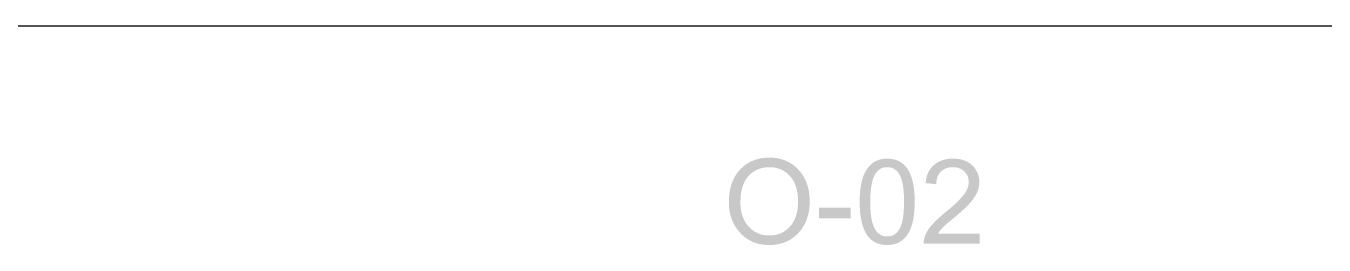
# Model space of a CAD drawing. Header units: millimetres. Extents: x -1336 to 24201, y -1370 to 16142.
# Drawn here: x 19626 to 21701, y 7930 to 8280 of the extents above; entities that cross this region are included whole.
import ezdxf

# ---------------------------------------------------------------- set-up
doc = ezdxf.new("R2010")
doc.units = ezdxf.units.MM
doc.layers.add('A-ANNO-TEXT', color=7, linetype='Continuous', lineweight=13)

msp = doc.modelspace()

# ---------------------------------------------------------------- hatches: boundary and pattern name
at = {"layer": 'A-ANNO-TEXT'}
h = msp.add_hatch(color=7, dxfattribs=at)
h.paths.add_polyline_path([(20814.4, 8069.8), (20816.1, 8069.8), (20817.9, 8069.7), (20819.6, 8069.6), (20821.3, 8069.5), (20823, 8069.3), (20824.6, 8069.1), (20826.3, 8068.9), (20827.9, 8068.6), (20829.5, 8068.3), (20831.1, 8067.9), (20832.6, 8067.5), (20834.2, 8067.1), (20835.7, 8066.6), (20837.2, 8066.1), (20838.7, 8065.6), (20840.1, 8065), (20841.6, 8064.4), (20843, 8063.7), (20844.4, 8063), (20845.8, 8062.3), (20847.1, 8061.5), (20848.5, 8060.7), (20849.8, 8059.9), (20851.1, 8059), (20852.4, 8058.1), (20853.6, 8057.1), (20854.9, 8056.1), (20856.1, 8055.1), (20857.3, 8054), (20858.5, 8052.9), (20859.6, 8051.7), (20860.8, 8050.6), (20861.9, 8049.3), (20863, 8048.1), (20864, 8046.8), (20865, 8045.6), (20866, 8044.2), (20866.9, 8042.9), (20867.8, 8041.5), (20868.7, 8040.2), (20869.5, 8038.8), (20870.3, 8037.3), (20871, 8035.9), (20871.8, 8034.4), (20872.5, 8032.9), (20873.1, 8031.4), (20873.7, 8029.8), (20874.3, 8028.2), (20874.9, 8026.7), (20875.4, 8025), (20875.8, 8023.4), (20876.3, 8021.7), (20876.7, 8020), (20877.1, 8018.3), (20877.4, 8016.6), (20877.7, 8014.8), (20878, 8013), (20878.2, 8011.2), (20878.4, 8009.4), (20878.5, 8007.5), (20878.7, 8005.6), (20878.7, 8003.7), (20878.8, 8001.8), (20878.8, 7999.8), (20878.8, 7997.9), (20878.7, 7995.9), (20878.7, 7994), (20878.5, 7992.2), (20878.4, 7990.3), (20878.2, 7988.5), (20877.9, 7986.7), (20877.7, 7984.9), (20877.4, 7983.1), (20877, 7981.4), (20876.7, 7979.7), (20876.3, 7978), (20875.8, 7976.3), (20875.3, 7974.7), (20874.8, 7973.1), (20874.3, 7971.5), (20873.7, 7969.9), (20873.1, 7968.4), (20872.4, 7966.9), (20871.7, 7965.4), (20871, 7963.9), (20870.2, 7962.4), (20869.4, 7961), (20868.6, 7959.6), (20867.7, 7958.3), (20866.8, 7956.9), (20865.9, 7955.6), (20864.9, 7954.3), (20863.9, 7953), (20862.9, 7951.7), (20861.8, 7950.5), (20860.7, 7949.3), (20859.5, 7948.1), (20858.4, 7947), (20857.2, 7945.9), (20856, 7944.8), (20854.8, 7943.8), (20853.5, 7942.8), (20852.3, 7941.9), (20851, 7940.9), (20849.7, 7940.1), (20848.4, 7939.2), (20847, 7938.4), (20845.7, 7937.7), (20844.3, 7936.9), (20842.9, 7936.2), (20841.5, 7935.6), (20840, 7935), (20838.6, 7934.4), (20837.1, 7933.9), (20835.6, 7933.4), (20834.1, 7932.9), (20832.5, 7932.5), (20831, 7932.1), (20829.4, 7931.7), (20827.8, 7931.4), (20826.2, 7931.1), (20824.6, 7930.9), (20822.9, 7930.7), (20821.2, 7930.5), (20819.6, 7930.4), (20817.8, 7930.3), (20816.1, 7930.2), (20814.4, 7930.2), (20812.5, 7930.2), (20810.8, 7930.3), (20809, 7930.4), (20807.2, 7930.5), (20805.5, 7930.7), (20803.8, 7930.9), (20802.1, 7931.1), (20800.5, 7931.4), (20798.8, 7931.8), (20797.2, 7932.1), (20795.6, 7932.5), (20794.1, 7933), (20792.5, 7933.5), (20791, 7934), (20789.5, 7934.5), (20788, 7935.1), (20786.6, 7935.8), (20785.1, 7936.5), (20783.7, 7937.2), (20782.3, 7937.9), (20781, 7938.7), (20779.6, 7939.6), (20778.3, 7940.4), (20777, 7941.3), (20775.7, 7942.3), (20774.5, 7943.3), (20773.2, 7944.3), (20772, 7945.4), (20770.8, 7946.5), (20769.7, 7947.6), (20768.5, 7948.8), (20767.4, 7950), (20765.2, 7952.5), (20763.2, 7955.1), (20761.4, 7957.7), (20759.6, 7960.4), (20758, 7963.2), (20756.6, 7966.1), (20755.2, 7969), (20754.1, 7972), (20753, 7975), (20752.1, 7978.2), (20751.4, 7981.4), (20750.7, 7984.6), (20750.2, 7987.9), (20749.9, 7991.3), (20749.7, 7994.8), (20749.6, 7998.3), (20749.6, 8000.4), (20749.7, 8002.4), (20749.8, 8004.5), (20749.9, 8006.4), (20750.1, 8008.4), (20750.3, 8010.3), (20750.5, 8012.2), (20750.7, 8014.1), (20751, 8015.9), (20751.4, 8017.7), (20751.7, 8019.5), (20752.1, 8021.3), (20752.6, 8023), (20753.1, 8024.7), (20753.6, 8026.4), (20754.1, 8028.1), (20754.7, 8029.7), (20755.3, 8031.3), (20756, 8032.8), (20756.7, 8034.4), (20757.4, 8035.9), (20758.1, 8037.4), (20758.9, 8038.8), (20759.7, 8040.3), (20760.6, 8041.7), (20761.5, 8043), (20762.4, 8044.4), (20763.4, 8045.7), (20764.4, 8047), (20765.4, 8048.3), (20766.5, 8049.5), (20767.6, 8050.7), (20768.8, 8051.9), (20769.9, 8053), (20771.1, 8054.1), (20772.3, 8055.2), (20773.5, 8056.2), (20774.7, 8057.2), (20776, 8058.1), (20777.3, 8059.1), (20778.6, 8059.9), (20779.9, 8060.8), (20781.3, 8061.6), (20782.6, 8062.3), (20784, 8063.1), (20785.4, 8063.8), (20786.9, 8064.4), (20788.3, 8065), (20789.8, 8065.6), (20791.3, 8066.1), (20792.8, 8066.6), (20794.3, 8067.1), (20795.9, 8067.5), (20797.4, 8067.9), (20799, 8068.3), (20800.7, 8068.6), (20802.3, 8068.9), (20804, 8069.1), (20805.6, 8069.3), (20807.3, 8069.5), (20809.1, 8069.6), (20810.8, 8069.7), (20812.6, 8069.8), (20814.4, 8069.8)])
h.paths.add_polyline_path([(20814.2, 7945.5), (20816.7, 7945.5), (20819.2, 7945.7), (20821.6, 7946), (20824, 7946.4), (20826.2, 7946.9), (20828.5, 7947.5), (20830.7, 7948.2), (20832.8, 7949.1), (20834.8, 7950), (20836.8, 7951.1), (20838.7, 7952.3), (20840.6, 7953.6), (20842.4, 7955), (20844.2, 7956.5), (20845.8, 7958.1), (20847.5, 7959.8), (20849, 7961.7), (20850.5, 7963.6), (20851.8, 7965.6), (20853, 7967.7), (20854.2, 7969.9), (20855.2, 7972.2), (20856.2, 7974.6), (20857, 7977), (20857.8, 7979.6), (20858.5, 7982.2), (20859, 7984.9), (20859.5, 7987.7), (20859.8, 7990.6), (20860.1, 7993.6), (20860.2, 7996.7), (20860.3, 7999.8), (20860.3, 8003.1), (20860.1, 8006.2), (20859.8, 8009.3), (20859.5, 8012.2), (20859, 8015.1), (20858.5, 8017.9), (20857.8, 8020.5), (20857, 8023.1), (20856.2, 8025.6), (20855.2, 8028), (20854.1, 8030.3), (20853, 8032.5), (20851.7, 8034.6), (20850.3, 8036.6), (20848.9, 8038.5), (20847.3, 8040.3), (20845.6, 8042.1), (20843.9, 8043.7), (20842.2, 8045.2), (20840.3, 8046.5), (20838.5, 8047.8), (20836.6, 8049), (20834.6, 8050), (20832.6, 8051), (20830.5, 8051.8), (20828.4, 8052.5), (20826.2, 8053.1), (20824, 8053.6), (20821.7, 8054), (20819.4, 8054.3), (20817, 8054.5), (20814.5, 8054.5), (20812, 8054.5), (20809.6, 8054.3), (20807.2, 8054), (20804.9, 8053.6), (20802.6, 8053.2), (20800.4, 8052.6), (20798.2, 8051.9), (20796.1, 8051), (20794, 8050.1), (20792, 8049.1), (20790.1, 8047.9), (20788.2, 8046.7), (20786.4, 8045.3), (20784.6, 8043.9), (20782.9, 8042.3), (20781.2, 8040.6), (20779.6, 8038.8), (20778.1, 8036.9), (20776.8, 8034.9), (20775.5, 8032.7), (20774.3, 8030.5), (20773.2, 8028.1), (20772.3, 8025.6), (20771.4, 8023), (20770.6, 8020.3), (20770, 8017.4), (20769.4, 8014.5), (20768.9, 8011.4), (20768.6, 8008.2), (20768.3, 8004.9), (20768.2, 8001.5), (20768.1, 7998), (20768.2, 7995.1), (20768.3, 7992.2), (20768.6, 7989.5), (20768.9, 7986.8), (20769.4, 7984.2), (20769.9, 7981.6), (20770.6, 7979.1), (20771.3, 7976.7), (20772.2, 7974.4), (20773.1, 7972.1), (20774.2, 7969.9), (20775.3, 7967.8), (20776.6, 7965.7), (20777.9, 7963.8), (20779.4, 7961.8), (20780.9, 7960), (20782.6, 7958.2), (20784.2, 7956.6), (20786, 7955.1), (20787.8, 7953.6), (20789.7, 7952.3), (20791.6, 7951.1), (20793.6, 7950.1), (20795.6, 7949.1), (20797.7, 7948.3), (20799.9, 7947.5), (20802.1, 7946.9), (20804.4, 7946.4), (20806.8, 7946), (20809.2, 7945.7), (20811.6, 7945.5), (20814.2, 7945.5)])
h.paths.add_polyline_path([(20944.2, 7973), (20893.6, 7973), (20893.6, 7989.7), (20944.2, 7989.7), (20944.2, 7973)])
h.paths.add_polyline_path([(21002.7, 8068.1), (21005.4, 8068.1), (21008, 8067.9), (21010.5, 8067.5), (21013, 8067.1), (21015.4, 8066.5), (21017.6, 8065.7), (21019.8, 8064.8), (21021.9, 8063.8), (21024, 8062.7), (21025.9, 8061.4), (21027.7, 8060), (21029.5, 8058.4), (21031.2, 8056.7), (21032.8, 8054.9), (21034.3, 8053), (21035.7, 8050.9), (21037, 8048.7), (21038.3, 8046.3), (21039.4, 8043.8), (21040.5, 8041.2), (21041.5, 8038.4), (21042.4, 8035.5), (21043.2, 8032.5), (21043.9, 8029.3), (21044.6, 8026), (21045.1, 8022.6), (21045.6, 8019), (21046, 8015.3), (21046.3, 8011.4), (21046.5, 8007.4), (21046.6, 8003.3), (21046.7, 7999.1), (21046.7, 7996.9), (21046.6, 7994.8), (21046.6, 7992.7), (21046.5, 7990.6), (21046.4, 7988.6), (21046.3, 7986.6), (21046.1, 7984.7), (21046, 7982.7), (21045.8, 7980.9), (21045.6, 7979), (21045.3, 7977.2), (21045.1, 7975.4), (21044.8, 7973.7), (21044.5, 7972), (21044.2, 7970.3), (21043.8, 7968.7), (21043.5, 7967.1), (21043.1, 7965.5), (21042.7, 7963.9), (21042.2, 7962.4), (21041.8, 7961), (21041.3, 7959.6), (21040.8, 7958.2), (21040.3, 7956.8), (21039.8, 7955.5), (21039.2, 7954.2), (21038.6, 7952.9), (21038, 7951.7), (21037.4, 7950.5), (21036.7, 7949.4), (21036, 7948.3), (21035.3, 7947.2), (21033.9, 7945.1), (21032.3, 7943.2), (21030.7, 7941.4), (21029, 7939.8), (21027.2, 7938.2), (21025.4, 7936.8), (21023.5, 7935.6), (21021.5, 7934.4), (21019.4, 7933.4), (21017.2, 7932.6), (21015, 7931.9), (21012.7, 7931.3), (21010.3, 7930.8), (21007.8, 7930.5), (21005.3, 7930.3), (21002.7, 7930.2), (21000, 7930.3), (20997.4, 7930.5), (20994.8, 7930.8), (20992.4, 7931.3), (20990, 7931.9), (20987.7, 7932.6), (20985.6, 7933.5), (20983.5, 7934.5), (20981.4, 7935.6), (20979.5, 7936.9), (20977.7, 7938.3), (20975.9, 7939.9), (20974.2, 7941.6), (20972.6, 7943.4), (20971.1, 7945.3), (20969.7, 7947.4), (20968.4, 7949.6), (20967.2, 7952), (20966, 7954.5), (20964.9, 7957.1), (20963.9, 7959.9), (20963, 7962.8), (20962.2, 7965.8), (20961.5, 7968.9), (20960.9, 7972.2), (20960.3, 7975.7), (20959.8, 7979.2), (20959.4, 7982.9), (20959.1, 7986.8), (20958.9, 7990.7), (20958.8, 7994.8), (20958.7, 7999.1), (20958.8, 8001.2), (20958.8, 8003.4), (20958.8, 8005.5), (20958.9, 8007.5), (20959, 8009.6), (20959.1, 8011.5), (20959.3, 8013.5), (20959.5, 8015.4), (20959.6, 8017.3), (20959.9, 8019.2), (20960.1, 8021), (20960.3, 8022.7), (20960.6, 8024.5), (20960.9, 8026.2), (20961.2, 8027.9), (20961.6, 8029.5), (20962, 8031.1), (20962.3, 8032.7), (20962.8, 8034.2), (20963.2, 8035.7), (20963.6, 8037.2), (20964.1, 8038.6), (20964.6, 8040), (20965.1, 8041.4), (20965.7, 8042.7), (20966.3, 8044), (20966.8, 8045.3), (20967.5, 8046.5), (20968.1, 8047.7), (20968.7, 8048.9), (20969.4, 8050), (20970.1, 8051.1), (20971.6, 8053.1), (20973.1, 8055.1), (20974.7, 8056.9), (20976.4, 8058.5), (20978.2, 8060.1), (20980, 8061.5), (20981.9, 8062.7), (20983.9, 8063.9), (20986, 8064.9), (20988.2, 8065.7), (20990.4, 8066.5), (20992.7, 8067.1), (20995.1, 8067.5), (20997.5, 8067.9), (21000.1, 8068.1), (21002.7, 8068.1)])
h.paths.add_polyline_path([(21002.7, 7943.8), (21004.3, 7943.9), (21005.9, 7944), (21007.5, 7944.3), (21008.9, 7944.6), (21010.4, 7945.1), (21011.8, 7945.6), (21013.1, 7946.3), (21014.4, 7947.1), (21015.6, 7947.9), (21016.8, 7948.9), (21017.9, 7949.9), (21019, 7951.1), (21020.1, 7952.4), (21021, 7953.7), (21022, 7955.2), (21022.8, 7956.8), (21023.7, 7958.4), (21024.4, 7960.3), (21025.2, 7962.2), (21025.8, 7964.3), (21026.4, 7966.5), (21027, 7968.8), (21027.5, 7971.2), (21028, 7973.8), (21028.4, 7976.5), (21028.7, 7979.4), (21029, 7982.3), (21029.2, 7985.4), (21029.4, 7988.6), (21029.5, 7992), (21029.6, 7995.5), (21029.7, 7999.1), (21029.6, 8001.6), (21029.6, 8004.1), (21029.6, 8006.4), (21029.5, 8008.8), (21029.4, 8011), (21029.2, 8013.2), (21029.1, 8015.3), (21028.9, 8017.3), (21028.7, 8019.3), (21028.5, 8021.2), (21028.2, 8023.1), (21028, 8024.8), (21027.7, 8026.6), (21027.4, 8028.2), (21027, 8029.8), (21026.7, 8031.3), (21026.3, 8032.7), (21025.9, 8034.1), (21025.4, 8035.5), (21025, 8036.8), (21024.5, 8038), (21024, 8039.2), (21023.5, 8040.4), (21022.9, 8041.5), (21022.3, 8042.6), (21021.7, 8043.6), (21021.1, 8044.6), (21020.5, 8045.5), (21019.8, 8046.4), (21019.1, 8047.2), (21018.4, 8048), (21017.6, 8048.8), (21016.9, 8049.5), (21016.1, 8050.1), (21015.3, 8050.7), (21014.4, 8051.3), (21013.6, 8051.8), (21012.7, 8052.3), (21011.8, 8052.7), (21010.8, 8053.1), (21009.9, 8053.4), (21008.9, 8053.7), (21007.9, 8054), (21006.9, 8054.2), (21005.8, 8054.3), (21004.7, 8054.4), (21003.6, 8054.5), (21002.5, 8054.5), (21000.8, 8054.5), (20999.3, 8054.3), (20997.7, 8054.1), (20996.2, 8053.7), (20994.8, 8053.2), (20993.4, 8052.7), (20992.1, 8052), (20990.8, 8051.2), (20989.6, 8050.3), (20988.4, 8049.4), (20987.3, 8048.3), (20986.2, 8047.1), (20985.2, 8045.8), (20984.2, 8044.4), (20983.3, 8042.9), (20982.4, 8041.3), (20981.6, 8039.6), (20980.8, 8037.8), (20980.1, 8035.8), (20979.5, 8033.8), (20978.9, 8031.6), (20978.3, 8029.2), (20977.8, 8026.8), (20977.4, 8024.2), (20977, 8021.5), (20976.6, 8018.7), (20976.3, 8015.7), (20976.1, 8012.6), (20975.9, 8009.4), (20975.8, 8006.1), (20975.7, 8002.7), (20975.7, 7999.1), (20975.7, 7996.6), (20975.7, 7994.2), (20975.8, 7991.8), (20975.9, 7989.5), (20976, 7987.3), (20976.1, 7985.1), (20976.3, 7983), (20976.5, 7981), (20976.7, 7979), (20976.9, 7977.1), (20977.1, 7975.3), (20977.4, 7973.5), (20977.7, 7971.8), (20978, 7970.2), (20978.4, 7968.6), (20978.7, 7967.1), (20979.1, 7965.7), (20979.5, 7964.3), (20980, 7962.9), (20980.4, 7961.6), (20980.9, 7960.3), (20981.4, 7959.1), (20982, 7958), (20982.5, 7956.8), (20983.1, 7955.8), (20983.7, 7954.7), (20984.3, 7953.8), (20984.9, 7952.8), (20985.6, 7952), (20986.3, 7951.1), (20987, 7950.3), (20987.8, 7949.6), (20988.5, 7948.9), (20989.3, 7948.2), (20990.1, 7947.6), (20990.9, 7947.1), (20991.8, 7946.5), (20992.7, 7946.1), (20993.6, 7945.6), (20994.5, 7945.3), (20995.4, 7944.9), (20996.4, 7944.6), (20997.4, 7944.4), (20998.4, 7944.2), (20999.4, 7944), (21000.5, 7943.9), (21001.6, 7943.8), (21002.7, 7943.8)])
h.paths.add_polyline_path([(21150.4, 7932.5), (21061, 7932.5), (21061, 7933.9), (21061.1, 7935.4), (21061.2, 7936.8), (21061.5, 7938.2), (21061.7, 7939.7), (21062.1, 7941.1), (21062.5, 7942.5), (21063, 7944), (21063.5, 7945.4), (21064.1, 7946.9), (21064.7, 7948.3), (21065.4, 7949.8), (21066.2, 7951.2), (21067.1, 7952.7), (21068, 7954.2), (21068.9, 7955.6), (21070, 7957.1), (21071.1, 7958.6), (21072.4, 7960.2), (21073.8, 7961.8), (21075.3, 7963.5), (21076.9, 7965.2), (21078.6, 7967), (21080.4, 7968.8), (21082.3, 7970.6), (21084.3, 7972.5), (21086.4, 7974.5), (21088.7, 7976.5), (21091, 7978.5), (21093.5, 7980.6), (21096, 7982.7), (21098.7, 7984.9), (21102, 7987.6), (21105.2, 7990.3), (21108.3, 7993.1), (21111.4, 7995.8), (21114.3, 7998.7), (21117.1, 8001.5), (21119.9, 8004.4), (21122.6, 8007.3), (21123.8, 8008.8), (21125, 8010.3), (21126.1, 8011.7), (21127.2, 8013.2), (21128.1, 8014.7), (21129, 8016.1), (21129.7, 8017.6), (21130.4, 8019.1), (21131.1, 8020.6), (21131.6, 8022.1), (21132, 8023.5), (21132.4, 8025), (21132.7, 8026.5), (21132.9, 8028), (21133, 8029.5), (21133.1, 8030.9), (21133, 8032.2), (21133, 8033.4), (21132.8, 8034.6), (21132.6, 8035.8), (21132.4, 8037), (21132.1, 8038.1), (21131.7, 8039.2), (21131.3, 8040.3), (21130.8, 8041.3), (21130.2, 8042.3), (21129.7, 8043.3), (21129, 8044.3), (21128.3, 8045.2), (21127.5, 8046.1), (21126.7, 8047), (21125.8, 8047.8), (21124.9, 8048.6), (21124, 8049.4), (21123, 8050.1), (21122, 8050.8), (21120.9, 8051.4), (21119.9, 8051.9), (21118.8, 8052.4), (21117.7, 8052.8), (21116.5, 8053.2), (21115.3, 8053.6), (21114.1, 8053.9), (21112.8, 8054.1), (21111.6, 8054.3), (21110.3, 8054.4), (21108.9, 8054.5), (21107.6, 8054.5), (21106.2, 8054.5), (21104.8, 8054.4), (21103.5, 8054.3), (21102.2, 8054.1), (21100.9, 8053.8), (21099.7, 8053.6), (21098.5, 8053.2), (21097.3, 8052.8), (21096.2, 8052.3), (21095, 8051.8), (21093.9, 8051.3), (21092.9, 8050.7), (21091.8, 8050), (21090.8, 8049.3), (21089.8, 8048.5), (21088.9, 8047.7), (21088, 8046.8), (21087.1, 8045.8), (21086.3, 8044.8), (21085.6, 8043.8), (21084.9, 8042.7), (21084.3, 8041.6), (21083.7, 8040.4), (21083.2, 8039.1), (21082.7, 8037.8), (21082.3, 8036.4), (21082, 8035), (21081.7, 8033.6), (21081.5, 8032), (21081.4, 8030.5), (21081.3, 8028.8), (21081.2, 8027.2), (21064.2, 8029.1), (21064.4, 8031.4), (21064.7, 8033.7), (21065.1, 8035.9), (21065.6, 8038), (21066.2, 8040.1), (21066.8, 8042.1), (21067.5, 8044), (21068.3, 8045.8), (21069.2, 8047.6), (21070.2, 8049.3), (21071.2, 8051), (21072.4, 8052.5), (21073.6, 8054), (21074.9, 8055.5), (21076.2, 8056.8), (21077.7, 8058.1), (21079.2, 8059.3), (21080.8, 8060.5), (21082.4, 8061.5), (21084, 8062.5), (21085.8, 8063.4), (21087.5, 8064.2), (21089.3, 8065), (21091.2, 8065.6), (21093.1, 8066.2), (21095.1, 8066.7), (21097.1, 8067.2), (21099.2, 8067.5), (21101.3, 8067.8), (21103.4, 8068), (21105.7, 8068.1), (21107.9, 8068.1), (21110.4, 8068.1), (21112.8, 8068), (21115.1, 8067.8), (21117.3, 8067.5), (21119.5, 8067.1), (21121.6, 8066.6), (21123.7, 8066), (21125.6, 8065.4), (21127.5, 8064.7), (21129.4, 8063.8), (21131.1, 8062.9), (21132.8, 8062), (21134.4, 8060.9), (21136, 8059.7), (21137.5, 8058.5), (21138.9, 8057.1), (21140.3, 8055.7), (21141.5, 8054.3), (21142.7, 8052.9), (21143.8, 8051.4), (21144.8, 8049.8), (21145.7, 8048.2), (21146.5, 8046.6), (21147.2, 8045), (21147.9, 8043.3), (21148.5, 8041.6), (21148.9, 8039.9), (21149.3, 8038.1), (21149.6, 8036.2), (21149.8, 8034.4), (21150, 8032.5), (21150, 8030.6), (21150, 8028.9), (21149.9, 8027.3), (21149.7, 8025.7), (21149.4, 8024.1), (21149.1, 8022.4), (21148.7, 8020.8), (21148.2, 8019.2), (21147.7, 8017.5), (21147.1, 8015.9), (21146.4, 8014.2), (21145.6, 8012.6), (21144.8, 8010.9), (21143.8, 8009.3), (21142.9, 8007.6), (21141.8, 8005.9), (21140.7, 8004.3), (21140.1, 8003.4), (21139.4, 8002.6), (21138.8, 8001.7), (21138, 8000.8), (21137.3, 7999.9), (21136.5, 7999), (21135.7, 7998), (21134.8, 7997.1), (21133.9, 7996.1), (21133, 7995.1), (21132, 7994.1), (21131, 7993), (21130, 7992), (21128.9, 7990.9), (21127.8, 7989.8), (21126.7, 7988.7), (21125.5, 7987.6), (21124.3, 7986.5), (21123, 7985.3), (21121.7, 7984.1), (21120.4, 7983), (21119, 7981.7), (21117.6, 7980.5), (21116.2, 7979.3), (21114.7, 7978), (21113.2, 7976.7), (21111.7, 7975.4), (21110.1, 7974.1), (21108.5, 7972.8), (21106.8, 7971.4), (21105.1, 7970.1), (21103.4, 7968.7), (21101.6, 7967.2), (21099.9, 7965.8), (21098.3, 7964.4), (21096.7, 7963), (21095.2, 7961.7), (21093.8, 7960.4), (21092.5, 7959.1), (21091.2, 7957.8), (21090.1, 7956.6), (21089, 7955.3), (21087.9, 7954.1), (21087, 7953), (21086.1, 7951.8), (21085.3, 7950.7), (21084.6, 7949.6), (21084, 7948.5), (21150.4, 7948.5), (21150.4, 7932.5)])

# ---------------------------------------------------------------- linework, layer by layer
at = {"color": 7}
msp.add_line((15060, 8280), (23640, 8280), dxfattribs=at)

doc.saveas('drawing.dxf')
